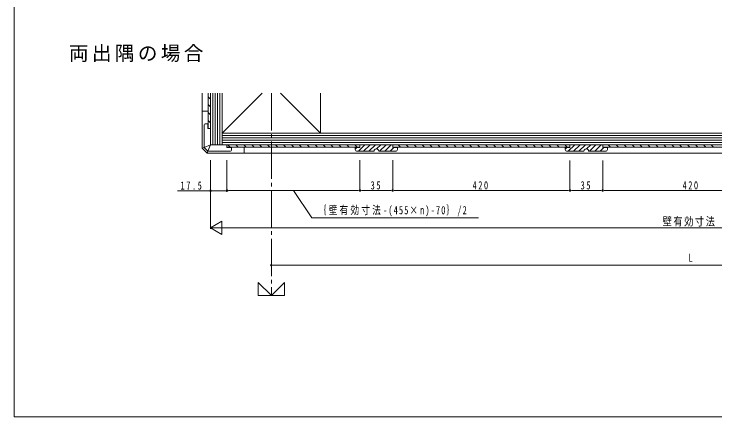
# Model space of a CAD drawing. Units: millimetres, scale not verified. Extents: x -735 to 735, y -1106 to 1103.
# Drawn here: x -735 to 15, y -1106 to -674 of the extents above; entities that cross this region are included whole.
import ezdxf
from ezdxf.enums import TextEntityAlignment as Align

# ---------------------------------------------------------------- set-up
doc = ezdxf.new("R2010")
doc.units = ezdxf.units.MM
doc.header["$LTSCALE"] = 4
doc.linetypes.add('USER1', pattern=[13, 10, -1, 1, -1])
for name, color, linetype, lineweight in [('0-1_YKK_ZWAK', 7, 'Continuous', 18), ('0-3_YKK_11', 7, 'Continuous', 9), ('0-4_YKK_12', 2, 'Continuous', 18), ('0-5_YSS_K', 3, 'Continuous', 18), ('0-6_YKK_13', 4, 'Continuous', 18), ('0-7_YKK_D', 6, 'Continuous', 18)]:
    doc.layers.add(name, color=color, linetype=linetype, lineweight=lineweight)
doc.layers.add('0-2_USER1', color=7, linetype='Continuous')
doc.styles.add('ＭＳ ゴシック', font='')
doc.styles.get('ＭＳ ゴシック').set_extended_font_data('MS Gothic')

msp = doc.modelspace()

# ---------------------------------------------------------------- linework, layer by layer
at = {"layer": '0-1_YKK_ZWAK'}
for p, q in [((-735, -1106), (-735, 1036)), ((735, -1106), (-735, -1106))]:
    msp.add_line(p, q, dxfattribs=at)
at = {"layer": '0-3_YKK_11'}
for p, q in [((-369.695, -817.45), (-369.695, -819.45)), ((-364.695, -817.45), (-369.695, -817.45)), ((-369.629, -818.958), (-368.121, -817.45)), ((-366.465, -821.45), (-359.465, -814.45)), ((-364.695, -814.45), (-364.695, -817.45)), ((-329.695, -814.45), (-364.695, -814.45)), ((-360.808, -821.45), (-353.808, -814.45)), ((-355.151, -821.45), (-348.151, -814.45)), ((-347.002, -818.958), (-342.494, -814.45)), ((-343.837, -821.45), (-336.837, -814.45)), ((-338.18, -821.45), (-331.18, -814.45)), ((-332.524, -821.45), (-328.524, -817.45)), ((-329.695, -817.45), (-329.695, -814.45)), ((-324.695, -817.45), (-329.695, -817.45)), ((-324.695, -819.45), (-324.695, -817.45)), ((-144.945, -817.45), (-144.945, -819.45)), ((-139.945, -817.45), (-144.945, -817.45)), ((-144.879, -818.958), (-143.371, -817.45)), ((-141.715, -821.45), (-134.715, -814.45)), ((-139.945, -814.45), (-139.945, -817.45)), ((-104.945, -814.45), (-139.945, -814.45)), ((-136.058, -821.45), (-129.058, -814.45)), ((-130.401, -821.45), (-123.401, -814.45)), ((-122.252, -818.958), (-117.744, -814.45)), ((-119.087, -821.45), (-112.087, -814.45)), ((-113.43, -821.45), (-106.43, -814.45)), ((-107.774, -821.45), (-103.774, -817.45)), ((-104.945, -817.45), (-104.945, -814.45)), ((-99.945, -817.45), (-104.945, -817.45)), ((-99.945, -819.45), (-99.945, -817.45)), ((-367.695, -821.45), (-349.695, -821.45)), ((-344.695, -821.45), (-326.695, -821.45)), ((-142.945, -821.45), (-124.945, -821.45)), ((-119.945, -821.45), (-101.945, -821.45))]:
    msp.add_line(p, q, dxfattribs=at)
for centre, radius, start, end in [((-367.695, -819.45), 2, 180.00001, 269.99999), ((-347.195, -821.45), 2.5, 359.99999, 180.00001), ((-326.695, -819.45), 2, 270.00001, 359.99999), ((-142.945, -819.45), 2, 180.00001, 269.99999), ((-122.445, -821.45), 2.5, 359.99999, 180.00001), ((-101.945, -819.45), 2, 270.00001, 359.99999)]:
    msp.add_arc(centre, radius, start, end, dxfattribs=at)
at = {"layer": '0-4_YKK_12'}
for p, q in [((-533.57, -818.178), (-533.57, -759.123)), ((-527.07, -778.45), (-533.57, -778.45)), ((-533.57, -818.178), (-531.57, -817.35)), ((-488.57, -816.95), (-488.57, -823.45)), ((508.161, -823.45), (-528.298, -823.45))]:
    msp.add_line(p, q, dxfattribs=at)
msp.add_lwpolyline([(-533.57, -818.178), (-528.298, -823.45), (-527.47, -821.45)], dxfattribs=at)
at = {"layer": '0-5_YSS_K'}
for p, q in [((-524.57, -759.123), (-524.57, -814.45)), ((-522.07, -759.123), (-522.07, -814.45)), ((-519.57, -759.123), (-519.57, -814.45)), ((-517.07, -759.123), (-517.07, -814.45)), ((-514.57, -759.123), (-514.57, -814.45)), ((-512.07, -801.95), (-469.243, -759.123)), ((-512.07, -759.123), (-512.07, -814.45)), ((-449.897, -759.123), (-407.07, -801.95)), ((-407.07, -801.95), (-407.07, -759.123)), ((491.931, -801.95), (-407.07, -801.95)), ((-512.07, -804.45), (491.931, -804.45)), ((-512.07, -806.95), (491.931, -806.95)), ((-512.07, -809.45), (491.931, -809.45)), ((-512.07, -811.95), (491.931, -811.95)), ((-512.07, -814.45), (491.931, -814.45)), ((-473.57, -961.953), (-459.57, -975.953)), ((-473.57, -975.953), (-473.57, -961.953)), ((-459.57, -975.953), (-445.57, -961.953))]:
    msp.add_line(p, q, dxfattribs=at)
at = {"layer": '0-5_YSS_K', "linetype": 'USER1'}
msp.add_line((-459.57, -759.123), (-459.57, -975.953), dxfattribs=at)
at = {"layer": '0-5_YSS_K'}
for points in [[(-512.07, -759.123), (-512.07, -801.95), (-407.07, -801.95)], [(-473.57, -975.953), (-445.57, -975.953), (-445.57, -961.953)]]:
    msp.add_lwpolyline(points, dxfattribs=at)
at = {"layer": '0-6_YKK_13'}
for p, q in [((-527.07, -759.123), (-527.07, -796.953)), ((-527.07, -763.012), (-524.57, -765.512)), ((-527.07, -771.498), (-524.57, -773.998)), ((-527.07, -779.983), (-524.57, -782.483)), ((-531.57, -793.953), (-531.57, -817.35)), ((-529.57, -791.953), (-527.57, -791.953)), ((-527.57, -796.953), (-527.57, -791.953)), ((-527.07, -788.468), (-524.57, -790.968)), ((-527.57, -796.953), (-524.57, -796.953)), ((-524.57, -796.953), (-524.57, -814.45)), ((-531.57, -817.35), (-524.57, -814.45)), ((-531.57, -817.35), (-524.57, -814.45)), ((-527.47, -821.45), (-531.57, -817.35)), ((-527.47, -821.45), (-524.57, -814.45)), ((-527.47, -821.45), (-524.57, -814.45)), ((-524.57, -814.45), (-507.074, -814.45)), ((-507.074, -814.45), (-507.074, -817.45)), ((-507.074, -817.45), (-502.074, -817.45)), ((-506.033, -814.45), (-503.533, -816.95)), ((-502.074, -817.45), (-502.074, -819.45)), ((-497.548, -814.45), (-495.048, -816.95)), ((-489.063, -814.45), (-486.563, -816.95)), ((-480.578, -814.45), (-478.078, -816.95)), ((-472.092, -814.45), (-469.592, -816.95)), ((-463.607, -814.45), (-461.107, -816.95)), ((-455.122, -814.45), (-452.622, -816.95)), ((-446.636, -814.45), (-444.136, -816.95)), ((-438.151, -814.45), (-435.651, -816.95)), ((-429.666, -814.45), (-427.166, -816.95)), ((-421.181, -814.45), (-418.681, -816.95)), ((-412.695, -814.45), (-410.195, -816.95)), ((-404.21, -814.45), (-401.71, -816.95)), ((-395.725, -814.45), (-393.225, -816.95)), ((-387.239, -814.45), (-384.739, -816.95)), ((-378.754, -814.45), (-376.254, -816.95)), ((-370.269, -814.45), (-367.769, -816.95)), ((-323.71, -814.45), (-321.21, -816.95)), ((-315.225, -814.45), (-312.725, -816.95)), ((-306.739, -814.45), (-304.239, -816.95)), ((-298.254, -814.45), (-295.754, -816.95)), ((-289.769, -814.45), (-287.269, -816.95)), ((-281.283, -814.45), (-278.783, -816.95)), ((-272.798, -814.45), (-270.298, -816.95)), ((-264.313, -814.45), (-261.813, -816.95)), ((-255.828, -814.45), (-253.328, -816.95)), ((-247.342, -814.45), (-244.842, -816.95)), ((-238.857, -814.45), (-236.357, -816.95)), ((-230.372, -814.45), (-227.872, -816.95)), ((-221.886, -814.45), (-219.386, -816.95)), ((-213.401, -814.45), (-210.901, -816.95)), ((-204.916, -814.45), (-202.416, -816.95)), ((-196.431, -814.45), (-193.931, -816.95)), ((-187.945, -814.45), (-185.445, -816.95)), ((-179.46, -814.45), (-176.96, -816.95)), ((-170.975, -814.45), (-168.475, -816.95)), ((-162.489, -814.45), (-159.989, -816.95)), ((-154.004, -814.45), (-151.504, -816.95)), ((-145.519, -814.45), (-143.019, -816.95)), ((-98.96, -814.45), (-96.46, -816.95)), ((-90.475, -814.45), (-87.975, -816.95)), ((-81.989, -814.45), (-79.489, -816.95)), ((-73.504, -814.45), (-71.004, -816.95)), ((-65.019, -814.45), (-62.519, -816.95)), ((-56.533, -814.45), (-54.033, -816.95)), ((-48.048, -814.45), (-45.548, -816.95)), ((-39.563, -814.45), (-37.063, -816.95)), ((-31.078, -814.45), (-28.578, -816.95)), ((-22.592, -814.45), (-20.092, -816.95)), ((-14.107, -814.45), (-11.607, -816.95)), ((-5.622, -814.45), (-3.122, -816.95)), ((2.864, -814.45), (5.364, -816.95)), ((11.349, -814.45), (13.849, -816.95)), ((-504.074, -821.45), (-527.47, -821.45))]:
    msp.add_line(p, q, dxfattribs=at)
for points in [[(-364.695, -816.95), (-364.695, -814.45), (-507.074, -814.45), (-507.074, -816.95)], [(-139.945, -816.95), (-139.945, -814.45), (-329.695, -814.45), (-329.695, -816.95)], [(84.805, -816.95), (84.805, -814.45), (-104.945, -814.45), (-104.945, -816.95)]]:
    msp.add_lwpolyline(points, close=True, dxfattribs=at)
for centre, start, end in [((-529.57, -793.953), 90, 180), ((-504.074, -819.45), 270, 0)]:
    msp.add_arc(centre, 2, start, end, dxfattribs=at)
at = {"layer": '0-7_YKK_D'}
for p, q in [((-524.57, -830.968), (-524.57, -904.45)), ((-524.57, -830.968), (-524.57, -864.673)), ((-507.074, -830.985), (-507.074, -864.45)), ((-507.074, -830.985), (-507.074, -864.673)), ((-364.695, -831.129), (-364.695, -864.45)), ((-329.695, -831.165), (-329.695, -864.45)), ((-139.945, -831.357), (-139.945, -864.45)), ((-104.945, -831.392), (-104.945, -864.45)), ((-524.57, -863.673), (-560.05, -863.673)), ((-522.87, -863.673), (-521.17, -863.673)), ((-510.474, -863.673), (-521.17, -863.673)), ((-508.774, -863.673), (-510.474, -863.673)), ((-505.374, -863.45), (-503.674, -863.45)), ((-503.674, -863.45), (-368.095, -863.45)), ((-366.395, -863.45), (-368.095, -863.45)), ((-362.995, -863.45), (-361.295, -863.45)), ((-333.095, -863.45), (-361.295, -863.45)), ((-331.395, -863.45), (-333.095, -863.45)), ((-327.995, -863.45), (-326.295, -863.45)), ((-143.345, -863.45), (-326.295, -863.45)), ((-141.645, -863.45), (-143.345, -863.45)), ((-138.245, -863.45), (-136.545, -863.45)), ((-108.345, -863.45), (-136.545, -863.45)), ((-106.645, -863.45), (-108.345, -863.45)), ((-103.245, -863.45), (-101.545, -863.45)), ((81.405, -863.45), (-101.545, -863.45)), ((-524.57, -903.45), (-512.446, -896.45)), ((-512.446, -910.45), (-512.446, -896.45)), ((-524.57, -903.45), (-512.446, -910.45)), ((-524.57, -903.45), (-500.321, -903.45)), ((-510.57, -903.45), (490.431, -903.45)), ((-457.87, -943.45), (-456.17, -943.45)), ((-456.17, -943.45), (436.031, -943.45))]:
    msp.add_line(p, q, dxfattribs=at)
msp.add_lwpolyline([(-435.884, -863.45), (-416.394, -892.68), (-237.754, -892.68)], dxfattribs=at)
for centre, start, end in [((-507.074, -863.45), 0, 180), ((-364.695, -863.45), 0, 180), ((-364.695, -863.45), 0, 180), ((-329.695, -863.45), 0, 180), ((-329.695, -863.45), 0, 180), ((-139.945, -863.45), 0, 180), ((-139.945, -863.45), 0, 180), ((-104.945, -863.45), 0, 180), ((-104.945, -863.45), 0, 180), ((-524.57, -863.673), 0, 180), ((-524.57, -863.673), 180, 0), ((-507.074, -863.673), 0, 180), ((-507.074, -863.45), 180, 0), ((-507.074, -863.673), 180, 0), ((-364.695, -863.45), 180, 0), ((-364.695, -863.45), 180, 0), ((-329.695, -863.45), 180, 0), ((-329.695, -863.45), 180, 0), ((-139.945, -863.45), 180, 0), ((-139.945, -863.45), 180, 0), ((-104.945, -863.45), 180, 0), ((-104.945, -863.45), 180, 0), ((-459.57, -943.45), 0, 180), ((-459.57, -943.45), 180, 0)]:
    msp.add_arc(centre, 0.85, start, end, dxfattribs=at)

# ---------------------------------------------------------------- texts
at = {"layer": '0-2_USER1', "insert": (-676.2, -725.926), "char_height": 15.4, "attachment_point": 7, "style": 'ＭＳ ゴシック'}
msp.add_mtext('\\T1.17;両出隅の場合', dxfattribs=at)
at = {"layer": '0-7_YKK_D', "color": 7, "style": 'ＭＳ ゴシック', "width": 0.8}
msp.add_text('L', height=8.798, dxfattribs=at).set_placement((-13.237, -942.45), align=Align.BOTTOM_LEFT)
at = {"layer": '0-7_YKK_D', "color": 7, "char_height": 8.798, "attachment_point": 7, "style": 'ＭＳ ゴシック'}
for s, insert in [('\\T1.39;\\W0.7;17.5', (-556.729, -862.673)), ('\\T1.37;\\W0.75;35', (-353.335, -862.45)), ('\\T1.38;\\W0.7;420', (-244.128, -862.45)), ('\\T1.37;\\W0.75;35', (-128.585, -862.45)), ('\\T1.38;\\W0.7;420', (-19.378, -862.45)), ('\\T1.26;\\W0.75;｛壁有効寸法-(455×n)-70｝/2', (-409.82, -891.253)), ('\\T1.17;\\W0.8;壁有効寸法', (-40.77, -902.085))]:
    msp.add_mtext(s, dxfattribs=dict(at, insert=insert))

doc.saveas('drawing.dxf')
